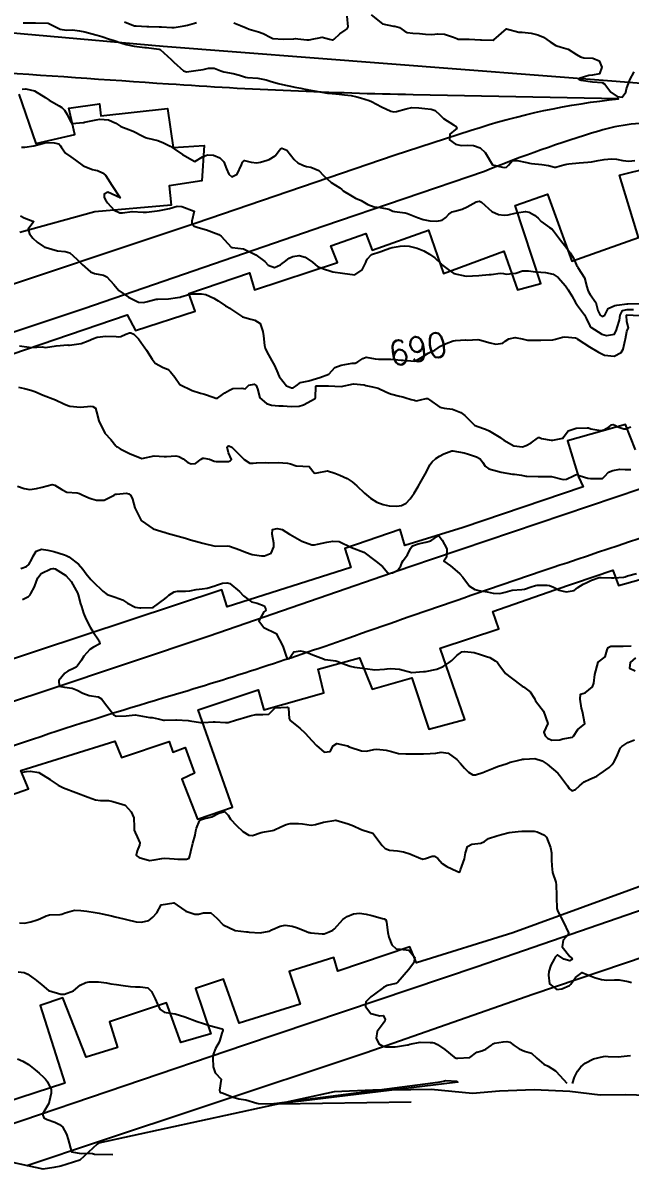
# Model space of a CAD drawing. Header units: metres. Extents: x 292545 to 299085, y 7450245 to 7463078.
# Drawn here: x 294491.5 to 294589.5, y 7462516.9 to 7462701.8 of the extents above; entities that cross this region are included whole.
import ezdxf
from ezdxf.enums import TextEntityAlignment as Align

# ---------------------------------------------------------------- set-up
doc = ezdxf.new("R2010")
doc.units = ezdxf.units.M
for name, color, linetype in [('Area', 45, 'Continuous'), ('Cotas', 45, 'Continuous'), ('Curvas de Nivel 1m', 11, 'Continuous'), ('Curvas de Nivel 5m', 15, 'Continuous'), ('Edificações', 30, 'Continuous'), ('Vias Primárias', 230, 'Continuous')]:
    doc.layers.add(name, color=color, linetype=linetype)
doc.styles.add('Style-STANDARD', font='STANDARD.shx')

msp = doc.modelspace()

# ---------------------------------------------------------------- linework, layer by layer
at = {"layer": 'Area'}
msp.add_polyline3d([(294601.19, 7462528.5, 697.06), (294588.72, 7462528.87, 697.12), (294584.64, 7462528.82, 697.18), (294579.75, 7462529.38, 696.93), (294574.01, 7462529.68, 697.34), (294568.43, 7462529.45, 707.26), (294564.03, 7462529.06, 708.06), (294557.41, 7462529.69, 707.11), (294554.11, 7462529.65, 709.33), (294547.98, 7462529.59, 697.56), (294541.73, 7462529.35, 697.53), (294503.71, 7462521.08, 698.91), (294503.53, 7462520.89, 698.89), (294500.7, 7462518.29, 699.06), (294497.65, 7462517.37, 699.15), (294496.49, 7462517.12, 699.21), (294494.81, 7462516.88, 699.3), (294486.83, 7462518.6, 700.47)], dxfattribs=at)
at = {"layer": 'Curvas de Nivel 1m', "flags": 128}
for points, elevation in [([(294491.58, 7462701.81), (294493.53, 7462701.77), (294493.58, 7462701.78), (294495.53, 7462701.73), (294495.55, 7462701.73), (294495.59, 7462701.71), (294497.52, 7462700.77), (294498.57, 7462700.61), (294499.52, 7462700.64), (294500.64, 7462700.52), (294501.51, 7462700.32), (294503.28, 7462699.84), (294503.51, 7462699.79), (294504.27, 7462699.6), (294505.5, 7462699.16), (294506.11, 7462698.97), (294507.49, 7462698.5), (294508.2, 7462698.27), (294509.49, 7462698), (294511.19, 7462697.82), (294511.49, 7462697.79), (294513.43, 7462697.55), (294513.48, 7462697.55), (294513.53, 7462697.55), (294513.69, 7462697.5), (294515.46, 7462695.9), (294515.87, 7462695.47), (294517.44, 7462694.06), (294517.9, 7462693.91), (294519.44, 7462694.09), (294520.58, 7462694.27), (294521.44, 7462694.49), (294522.38, 7462694.45), (294523.44, 7462694.04), (294523.94, 7462693.87), (294525.44, 7462693.59), (294526.45, 7462693.34), (294527.43, 7462693.03), (294527.78, 7462692.98), (294529.43, 7462692.84), (294530.75, 7462692.61), (294531.42, 7462692.38), (294532.69, 7462692), (294533.42, 7462691.83), (294535.18, 7462691.47), (294535.41, 7462691.43), (294536.34, 7462691.23), (294537.25, 7462691.06), (294537.4, 7462691.04), (294537.61, 7462691), (294539.4, 7462690.65), (294540.68, 7462690.46), (294541.4, 7462690.38), (294542.52, 7462690.28), (294543.39, 7462690.18), (294544.46, 7462690.06), (294545.39, 7462689.87), (294545.98, 7462689.7), (294547.38, 7462689.27), (294547.78, 7462689.09), (294549.37, 7462688.22), (294550.89, 7462687.53), (294551.37, 7462687.44), (294551.81, 7462687.48), (294553.37, 7462687.93), (294554.25, 7462688.13), (294555.37, 7462688.1), (294556.37, 7462687.99), (294557.37, 7462687.88), (294558.03, 7462687.63), (294558.77, 7462686.96), (294559.35, 7462686.37), (294560.96, 7462685.31), (294561.34, 7462685.1), (294561.47, 7462684.93), (294561.53, 7462684.73), (294561.33, 7462684.6), (294560.41, 7462683.85), (294560.34, 7462682.94), (294561.3, 7462682.2), (294562.23, 7462681.99), (294563.3, 7462682.05), (294564.2, 7462682), (294565.29, 7462681.62), (294566.07, 7462680.87), (294567.26, 7462678.86), (294568.9, 7462678.48), (294569.26, 7462678.45), (294569.56, 7462678.53), (294569.85, 7462678.82), (294570.53, 7462679.56), (294571.27, 7462679.59), (294572.8, 7462679.26), (294573.27, 7462679.15), (294573.58, 7462679.1), (294575.26, 7462678.95), (294576.29, 7462678.75), (294577.26, 7462678.48), (294577.51, 7462678.49), (294578.19, 7462678.73), (294579.02, 7462678.96), (294579.27, 7462678.99), (294579.57, 7462679.02), (294581.27, 7462679.2), (294582.64, 7462679.3), (294583.27, 7462679.38), (294584.33, 7462679.6), (294585.27, 7462679.75), (294586.49, 7462679.84), (294587.27, 7462679.8), (294588.29, 7462679.59), (294589.27, 7462679.47), (294590.25, 7462679.56)], 687), ([(294507.92, 7462701.95), (294508.84, 7462701.55), (294509.53, 7462701.32), (294509.78, 7462701.29), (294511.53, 7462701.22), (294511.84, 7462701.21), (294513.53, 7462701.13), (294513.9, 7462701.12), (294515.53, 7462701.05), (294515.94, 7462701.06), (294517.52, 7462701.31), (294518.08, 7462701.44), (294519.19, 7462701.76), (294519.53, 7462701.85)], 686), ([(294525.53, 7462701.78), (294526.61, 7462701.34), (294527.52, 7462700.97), (294528.05, 7462700.79), (294529.51, 7462700.32), (294530.27, 7462700.05), (294531.5, 7462699.4), (294531.82, 7462699.28), (294533.5, 7462699.14), (294535.21, 7462699.23), (294535.5, 7462699.25), (294535.89, 7462699.23), (294537.33, 7462699.04), (294537.5, 7462699.03), (294537.68, 7462699.03), (294538.48, 7462699.2), (294539.31, 7462699.39), (294539.51, 7462699.44), (294539.8, 7462699.48), (294540.98, 7462699.17), (294541.41, 7462699.07), (294541.5, 7462699.06), (294541.59, 7462699.07), (294541.73, 7462699.16), (294542.65, 7462700.01), (294543.52, 7462700.6), (294543.86, 7462700.8), (294544, 7462701.14), (294543.83, 7462702.86)], 686), ([(294547.69, 7462703.09), (294549.53, 7462701.64), (294551.33, 7462701.25), (294551.53, 7462701.24), (294552.28, 7462701.04), (294553.01, 7462700.52), (294553.52, 7462700.23), (294554.4, 7462700.12), (294555.51, 7462700.08), (294556.48, 7462699.96), (294557.51, 7462699.91), (294558.44, 7462700.04), (294559.51, 7462699.95), (294560.97, 7462699.47), (294561.51, 7462699.24), (294561.76, 7462699.18), (294563.51, 7462699.14), (294565.35, 7462699.03), (294565.5, 7462699.03), (294567.38, 7462698.98), (294567.5, 7462699.04), (294569.52, 7462700.83), (294571.52, 7462700.29), (294572.06, 7462700.26), (294573.52, 7462700.1), (294574.58, 7462699.84), (294575.51, 7462699.49), (294576.59, 7462698.75), (294577.49, 7462698.14), (294578.34, 7462697.88), (294579.48, 7462697.52), (294580.81, 7462696.7), (294581.47, 7462696.3), (294582, 7462696.15), (294583.47, 7462696.09), (294584.48, 7462695.67), (294584.89, 7462694.65), (294584.52, 7462693.57), (294583.43, 7462693.36), (294582.83, 7462693.28), (294581.43, 7462692.85), (294581.31, 7462692.81), (294581.2, 7462692.69), (294581.43, 7462692.59), (294581.56, 7462692.55), (294583.42, 7462692.26), (294584.96, 7462692.18), (294585.42, 7462691.89), (294586.35, 7462690.63), (294587.4, 7462689.91), (294588.18, 7462689.82), (294588.78, 7462690.61), (294588.87, 7462691.14), (294589.42, 7462692.6), (294590.14, 7462693.89)], 686), ([(294491.4, 7462691.07), (294492, 7462691.15), (294493.4, 7462690.83), (294495.23, 7462689.71), (294495.38, 7462689.6), (294495.75, 7462689.34), (294497.37, 7462688.38), (294497.79, 7462688.11), (294498.22, 7462687.68), (294498.69, 7462687), (294499.3, 7462685.66), (294499.34, 7462685.59), (294499.45, 7462685.55), (294500.66, 7462685.65), (294501.27, 7462685.71), (294501.34, 7462685.72), (294501.46, 7462685.75), (294503.35, 7462686.16), (294503.96, 7462686.23), (294505.35, 7462686.12), (294506.54, 7462685.58), (294507.34, 7462685.07), (294508.17, 7462684.72), (294509.32, 7462684.32), (294510.87, 7462683.52), (294511.31, 7462683.28), (294511.66, 7462683.16), (294513.31, 7462682.82), (294514.23, 7462682.41), (294515.3, 7462681.87), (294515.94, 7462681.46), (294517.28, 7462680.55), (294519.26, 7462679.43), (294520.51, 7462680.17), (294521.28, 7462680.47), (294522.25, 7462680.42), (294523.27, 7462680.01), (294523.92, 7462679.37), (294524.37, 7462678.25), (294524.75, 7462677.36), (294525.24, 7462676.93), (294526.11, 7462677.35), (294526.79, 7462678.87), (294526.95, 7462679.33), (294527.09, 7462679.5), (294527.27, 7462679.57), (294528.35, 7462679.32), (294529.26, 7462679.19), (294529.85, 7462679.3), (294530.94, 7462679.62), (294531.27, 7462679.72), (294532.21, 7462680.34), (294532.94, 7462681.26), (294533.08, 7462681.47), (294533.3, 7462681.58), (294534.12, 7462681.25), (294535.27, 7462679.75), (294535.85, 7462679.23), (294536.81, 7462678.77), (294537.26, 7462678.59), (294537.96, 7462678.5), (294539.25, 7462677.97), (294540.02, 7462677.18), (294541.23, 7462676.05), (294542.65, 7462675.15), (294542.98, 7462674.91), (294543.21, 7462674.7), (294544.36, 7462673.97), (294545.2, 7462673.52), (294546.07, 7462673.11), (294547.19, 7462672.5), (294548.2, 7462672.1), (294549.18, 7462671.99), (294550.53, 7462671.71), (294551.18, 7462671.41), (294551.46, 7462671.33), (294553.17, 7462671.12), (294553.54, 7462671.02), (294555.16, 7462670.39), (294556.07, 7462670.08), (294557.16, 7462669.87), (294558.31, 7462669.81), (294559.16, 7462669.96), (294559.74, 7462670.37), (294560.24, 7462670.94), (294560.79, 7462671.32), (294561.18, 7462671.42), (294562.36, 7462671.74), (294563.18, 7462672.11), (294564.64, 7462672.89), (294565.19, 7462673.01), (294565.5, 7462672.88), (294567.18, 7462671.36), (294568.26, 7462670.85), (294569.17, 7462670.77), (294569.8, 7462670.83), (294571.17, 7462671.14), (294572.6, 7462671.37), (294573.17, 7462671.27), (294574.06, 7462670.78), (294574.65, 7462670.26), (294575.15, 7462669.75), (294576.48, 7462668.75), (294576.89, 7462668.5), (294577.14, 7462668.26), (294578.27, 7462666.73), (294579.11, 7462665.65), (294579.82, 7462664.71), (294580.3, 7462663.92), (294580.85, 7462662.69), (294580.93, 7462662.55), (294581.07, 7462662.32), (294582.1, 7462660.68), (294582.49, 7462659.22), (294582.67, 7462658.67), (294582.77, 7462658.42), (294583.02, 7462657.98), (294583.93, 7462656.66), (294584.28, 7462655.36), (294584.65, 7462654.65), (294584.97, 7462654.43), (294585.41, 7462654.64), (294585.91, 7462655.71), (294587, 7462656.17), (294587.35, 7462656.26), (294589, 7462656.47), (294589.13, 7462656.47), (294591, 7462656.52)], 688), ([(294491.29, 7462681.73), (294491.84, 7462681.75), (294493.3, 7462681.95), (294494.68, 7462682.33), (294495.3, 7462682.46), (294496.58, 7462682.42), (294497.3, 7462682.26), (294497.57, 7462681.96), (294497.73, 7462681.68), (294498.39, 7462680.78), (294499.28, 7462680.15), (294500, 7462679.65), (294501.26, 7462678.7), (294502.75, 7462678.12), (294503.25, 7462678.03), (294503.58, 7462677.95), (294504.37, 7462677.6), (294504.84, 7462677.2), (294505.23, 7462676.63), (294505.87, 7462675.58), (294507.19, 7462673.57), (294505.21, 7462674.46), (294504.65, 7462674.15), (294504.64, 7462673.6), (294504.83, 7462673.24), (294505.18, 7462672.73), (294506.24, 7462671.58), (294507.17, 7462671.14), (294507.59, 7462671.14), (294509.17, 7462671.35), (294510.92, 7462671.27), (294511.17, 7462671.24), (294511.45, 7462671.24), (294513.17, 7462671.44), (294513.58, 7462671.49), (294515.18, 7462671.86), (294516.42, 7462672.22), (294517.18, 7462672.16), (294519.17, 7462671.43), (294518.77, 7462669.82), (294518.79, 7462669.43), (294519.15, 7462669), (294519.78, 7462668.78), (294521.14, 7462668.4), (294522.71, 7462667.81), (294523.13, 7462667.64), (294523.5, 7462667.38), (294525.11, 7462665.61), (294525.27, 7462665.53), (294527.1, 7462665.33), (294529.09, 7462664.34), (294530.53, 7462663.3), (294531.07, 7462662.72), (294532.11, 7462662.32), (294533.07, 7462662.73), (294533.37, 7462662.95), (294533.71, 7462663.25), (294534.5, 7462663.83), (294535.09, 7462664.08), (294536.08, 7462664.24), (294537.08, 7462663.98), (294538.23, 7462663.2), (294538.65, 7462662.78), (294539.07, 7462662.49), (294540.18, 7462662.06), (294541.06, 7462661.76), (294541.53, 7462661.64), (294543.06, 7462661.41), (294545.05, 7462661.12), (294546.23, 7462661.94), (294546.82, 7462663.1), (294546.89, 7462663.29), (294547.08, 7462663.68), (294547.78, 7462664.41), (294549.1, 7462664.83), (294549.28, 7462664.89), (294549.67, 7462665.06), (294550.73, 7462665.43), (294551.11, 7462665.53), (294552.37, 7462665.77), (294553.11, 7462665.82), (294553.84, 7462665.74), (294555.1, 7462665.46), (294556.18, 7462664.99), (294557.09, 7462664.47), (294557.97, 7462663.86), (294558.92, 7462662.95), (294558.99, 7462662.87), (294559.07, 7462662.8), (294560.11, 7462661.99), (294561.06, 7462661.33), (294563.05, 7462660.91), (294565.05, 7462661.04), (294566.75, 7462661.17), (294567.06, 7462661.21), (294568.52, 7462661.39), (294569.06, 7462661.33), (294569.5, 7462661.27), (294571.06, 7462661.42), (294572.11, 7462661.76), (294573.06, 7462661.79), (294574.23, 7462661.61), (294575.06, 7462661.57), (294575.83, 7462661.53), (294577.06, 7462661.27), (294577.86, 7462660.73), (294579.03, 7462659.35), (294579.47, 7462658.71), (294580.07, 7462657.76), (294580.65, 7462656.7), (294581, 7462656.18), (294582.1, 7462654.68), (294582.41, 7462654.12), (294582.96, 7462652.93), (294583.16, 7462652.67), (294584.94, 7462651.58), (294585.67, 7462651.37), (294586.94, 7462651.59), (294587.29, 7462652.28), (294587.4, 7462652.62), (294587.75, 7462653.83), (294587.87, 7462654.61), (294588.24, 7462655.36), (294588.99, 7462655.56), (294590.03, 7462655.54)], 689), ([(294491, 7462649.67), (294492.91, 7462649.44), (294494.7, 7462649.51), (294494.91, 7462649.49), (294495.19, 7462649.43), (294496.91, 7462649.69), (294498.76, 7462649.82), (294498.91, 7462649.8), (294499.03, 7462649.79), (294500.92, 7462650.04), (294502.07, 7462650.48), (294502.93, 7462650.89), (294503.48, 7462651.06), (294504.93, 7462651.23), (294506.55, 7462651.2), (294506.93, 7462651.15), (294507.33, 7462651.17), (294508.15, 7462651.56), (294508.73, 7462651.76), (294508.94, 7462651.76), (294509.43, 7462651.54), (294510.18, 7462650.79), (294510.92, 7462649.76), (294511.08, 7462649.52), (294511.45, 7462648.97), (294512.38, 7462647.51), (294512.88, 7462646.9), (294514.15, 7462646.21), (294514.87, 7462645.93), (294515.12, 7462645.73), (294515.33, 7462645.47), (294516.02, 7462644.63), (294516.84, 7462643.45), (294518.83, 7462642.5), (294520.19, 7462642.05), (294520.82, 7462641.87), (294522.21, 7462641.39), (294522.66, 7462641.23), (294522.81, 7462641.22), (294522.93, 7462641.26), (294523.11, 7462641.38), (294524.11, 7462642.08), (294524.83, 7462642.54), (294525.41, 7462642.78), (294526.84, 7462642.84), (294527.4, 7462642.77), (294527.99, 7462643.32), (294528.84, 7462643.5), (294529.14, 7462643.31), (294529.39, 7462642.74), (294529.76, 7462641.3), (294530.8, 7462640.4), (294531.64, 7462640.12), (294532.8, 7462640.03), (294533.53, 7462639.99), (294534.8, 7462639.88), (294536.08, 7462639.94), (294536.8, 7462640.19), (294538.67, 7462641.19), (294538.71, 7462641.3), (294538.79, 7462643.19), (294538.84, 7462643.22), (294540.77, 7462643.25), (294540.84, 7462643.25), (294542.84, 7462643.15), (294544.84, 7462643.53), (294546.57, 7462643.37), (294546.84, 7462643.31), (294547.93, 7462643.09), (294548.83, 7462642.86), (294550.05, 7462642.28), (294550.82, 7462641.95), (294552.3, 7462641.56), (294552.82, 7462641.44), (294553.12, 7462641.33), (294554.17, 7462641.01), (294554.71, 7462640.9), (294554.81, 7462640.86), (294555.01, 7462640.8), (294555.68, 7462640.99), (294556.59, 7462641.21), (294556.81, 7462641.17), (294557.09, 7462640.98), (294558.8, 7462639.81), (294559.48, 7462639.63), (294560.8, 7462639.47), (294562.18, 7462638.92), (294562.79, 7462638.45), (294564.36, 7462636.89), (294564.76, 7462636.71), (294566.13, 7462636.25), (294566.75, 7462635.95), (294568.6, 7462634.84), (294568.74, 7462634.75), (294569.09, 7462634.49), (294570.72, 7462633.55), (294572.11, 7462633.41), (294572.72, 7462633.59), (294573.51, 7462634.01), (294574.55, 7462634.77), (294574.65, 7462634.87), (294574.74, 7462634.91), (294574.84, 7462634.87), (294575.16, 7462634.76), (294576.74, 7462634.47), (294577.01, 7462634.47), (294578.36, 7462634.72), (294578.66, 7462634.8), (294578.74, 7462634.93), (294579.5, 7462635.96), (294580.76, 7462636.4), (294582.55, 7462636.47), (294582.76, 7462636.43), (294583.16, 7462636.27), (294584.76, 7462636.03), (294585.26, 7462636.14), (294586.12, 7462636.64), (294586.47, 7462636.92), (294586.77, 7462637.01), (294587.03, 7462636.89), (294587.52, 7462636.62), (294588.47, 7462636.31), (294588.76, 7462636.32), (294588.98, 7462636.38), (294589.58, 7462636.59)], 691), ([(294490.84, 7462643.01), (294491.8, 7462642.78), (294492.83, 7462642.53), (294493.43, 7462642.33), (294494.81, 7462641.71), (294496.81, 7462640.95), (294498.13, 7462640.35), (294498.8, 7462640.04), (294499.08, 7462639.95), (294500.79, 7462639.79), (294502.48, 7462639.94), (294502.8, 7462639.92), (294503.21, 7462639.62), (294503.39, 7462639.02), (294503.78, 7462637.61), (294504.74, 7462635.6), (294505.71, 7462634.56), (294506.54, 7462633.57), (294506.62, 7462633.47), (294506.72, 7462633.38), (294507.19, 7462633.09), (294508.71, 7462632.34), (294510.7, 7462631.53), (294512.7, 7462631.96), (294514.33, 7462631.85), (294514.7, 7462631.83), (294516.22, 7462631.95), (294516.7, 7462631.85), (294517.4, 7462631.45), (294518.12, 7462630.88), (294518.69, 7462630.66), (294519.39, 7462630.72), (294520.28, 7462631.41), (294520.55, 7462631.56), (294520.7, 7462631.57), (294521.6, 7462631.4), (294522.4, 7462631.1), (294522.69, 7462631.01), (294523.07, 7462631), (294524.69, 7462631.05), (294524.94, 7462631.11), (294525.19, 7462631.36), (294524.71, 7462632.4), (294524.49, 7462633.36), (294524.57, 7462633.51), (294524.73, 7462633.57), (294525.23, 7462633.35), (294526.7, 7462631.9), (294527.24, 7462631.33), (294528.11, 7462630.74), (294528.69, 7462630.73), (294529.19, 7462630.8), (294530.69, 7462630.84), (294531.14, 7462630.83), (294532.69, 7462630.84), (294534.21, 7462630.77), (294534.69, 7462630.66), (294535.59, 7462630.33), (294536.68, 7462630.28), (294537.7, 7462630.22), (294538.52, 7462629.2), (294538.67, 7462629.12), (294539, 7462629.2), (294540.68, 7462629.51), (294541.87, 7462629.16), (294542.67, 7462628.8), (294543.83, 7462628.3), (294544.66, 7462627.74), (294545.37, 7462627.11), (294546.63, 7462625.93), (294547.6, 7462625.09), (294548.62, 7462624.48), (294549.62, 7462624.07), (294550.61, 7462623.85), (294551.82, 7462623.83), (294552.61, 7462623.94), (294553.35, 7462624.29), (294554, 7462625.02), (294554.25, 7462625.39), (294554.63, 7462625.94), (294555.31, 7462627), (294555.79, 7462627.86), (294556.42, 7462628.98), (294556.68, 7462629.48), (294557.18, 7462630.48), (294557.54, 7462630.97), (294558.14, 7462631.52), (294558.71, 7462631.89), (294559.41, 7462632.26), (294560.72, 7462632.74), (294560.89, 7462632.75), (294562.71, 7462632.4), (294563.39, 7462632.21), (294564.7, 7462631.8), (294565.28, 7462631.47), (294565.72, 7462630.87), (294566.1, 7462630.28), (294566.68, 7462629.85), (294568.09, 7462629.44), (294568.68, 7462629.31), (294570.49, 7462629), (294570.67, 7462628.98), (294570.82, 7462628.96), (294571.95, 7462628.8), (294572.67, 7462628.68), (294572.79, 7462628.67), (294574.67, 7462628.59), (294574.86, 7462628.58), (294576.67, 7462628.63), (294576.81, 7462628.61), (294578.66, 7462628.13), (294579.2, 7462628.17), (294580.36, 7462628.7), (294580.57, 7462628.81), (294580.67, 7462628.86), (294580.9, 7462628.92), (294581.43, 7462628.69), (294582.67, 7462628.31), (294583.06, 7462628.27), (294584.67, 7462628.26), (294585.01, 7462628.3), (294585.38, 7462628.64), (294586, 7462629.32), (294586.68, 7462629.58), (294587.84, 7462629.77), (294588.68, 7462629.74), (294589.57, 7462629.71)], 692), ([(294490.65, 7462627.02), (294491.71, 7462626.68), (294492.64, 7462626.52), (294493.71, 7462626.66), (294494.64, 7462626.91), (294496.25, 7462627.3), (294496.65, 7462627.22), (294497.82, 7462626.49), (294498.63, 7462626.09), (294500.3, 7462625.98), (294500.63, 7462625.87), (294501.11, 7462625.64), (294502.14, 7462625.15), (294502.62, 7462625.01), (294503.42, 7462624.81), (294504.61, 7462624.78), (294506.24, 7462625.58), (294506.46, 7462625.73), (294506.63, 7462625.78), (294508.25, 7462625.93), (294508.63, 7462625.82), (294508.94, 7462625.55), (294509.21, 7462624.96), (294509.59, 7462623.54), (294510.58, 7462621.53), (294512.56, 7462620.16), (294514.47, 7462619.56), (294514.55, 7462619.55), (294514.81, 7462619.48), (294516.55, 7462618.98), (294517.74, 7462618.63), (294518.54, 7462618.4), (294519.95, 7462618), (294520.54, 7462617.86), (294522.53, 7462617.39), (294524.53, 7462617.43), (294524.85, 7462617.36), (294526.52, 7462616.79), (294527.46, 7462616.39), (294528.51, 7462616.02), (294530.01, 7462615.8), (294530.51, 7462615.8), (294531.56, 7462616.24), (294531.99, 7462617.28), (294531.98, 7462617.83), (294531.75, 7462619.28), (294531.78, 7462620.07), (294532.56, 7462620.24), (294533.34, 7462620.04), (294534.55, 7462619.3), (294534.64, 7462619.24), (294536.54, 7462618.15), (294538.15, 7462617.59), (294538.54, 7462617.58), (294539.04, 7462617.69), (294540.54, 7462617.99), (294541.54, 7462618.16), (294542.54, 7462618.13), (294544.53, 7462617.13), (294546.52, 7462616.38), (294548.27, 7462615.08), (294548.5, 7462614.89), (294549.54, 7462614.11), (294550.41, 7462613.05), (294550.48, 7462612.99), (294550.58, 7462612.95), (294551.16, 7462613.04), (294552.03, 7462613.49), (294552.49, 7462614.17), (294552.71, 7462614.81), (294552.86, 7462615.03), (294553.59, 7462615.95), (294554.07, 7462617.01), (294554.24, 7462617.3), (294554.54, 7462617.48), (294555.27, 7462617.73), (294556.54, 7462618), (294557.32, 7462618.2), (294558.38, 7462618.96), (294558.5, 7462619.02), (294558.55, 7462619.02), (294558.67, 7462618.96), (294559.18, 7462618.32), (294559.9, 7462616.95), (294559.85, 7462615.61), (294559.43, 7462614.95), (294560.5, 7462614.18), (294561.18, 7462613.62), (294561.99, 7462612.92), (294562.47, 7462612.38), (294563.55, 7462610.9), (294564.45, 7462610.36), (294565.1, 7462610.23), (294566.44, 7462609.99), (294567.4, 7462609.81), (294568.44, 7462609.75), (294569.33, 7462609.94), (294570.45, 7462610.28), (294572.01, 7462610.35), (294572.45, 7462610.42), (294573.49, 7462610.78), (294574.19, 7462611.04), (294574.46, 7462611.07), (294576.12, 7462611.1), (294576.46, 7462611.04), (294577.13, 7462610.74), (294578.01, 7462610.29), (294578.45, 7462610.14), (294579.14, 7462610.02), (294580.45, 7462610.24), (294580.72, 7462610.42), (294581.03, 7462610.69), (294581.91, 7462611.24), (294582.47, 7462611.49), (294583.27, 7462611.87), (294584.48, 7462612.29), (294584.79, 7462612.33), (294586.48, 7462612.25), (294586.87, 7462612.24), (294588.48, 7462612.36), (294588.66, 7462612.42), (294589.04, 7462612.6), (294590.49, 7462612.98)], 693), ([(294491.17, 7462613.75), (294492.13, 7462614.11), (294492.49, 7462614.43), (294492.98, 7462615.26), (294493.18, 7462615.73), (294493.68, 7462616.57), (294494.52, 7462616.88), (294495.56, 7462616.74), (294496.52, 7462616.49), (294498.21, 7462615.97), (294498.51, 7462615.87), (294498.93, 7462615.67), (294500.5, 7462614.47), (294501.2, 7462613.64), (294501.73, 7462612.89), (294502.47, 7462611.99), (294502.84, 7462611.62), (294504.44, 7462610.08), (294505.14, 7462609.59), (294506.43, 7462609.15), (294507.57, 7462608.7), (294508.42, 7462608.15), (294509.64, 7462607.54), (294510.41, 7462607.41), (294510.53, 7462607.41), (294512.41, 7462607.46), (294512.59, 7462607.51), (294514.43, 7462608.88), (294514.74, 7462609.16), (294515.09, 7462609.47), (294515.9, 7462610.01), (294516.44, 7462610.12), (294517.78, 7462610.1), (294518.44, 7462610.17), (294519.5, 7462610.37), (294520.45, 7462610.46), (294521.26, 7462610.6), (294522.46, 7462610.96), (294522.78, 7462611.06), (294523.71, 7462611.37), (294524.46, 7462611.47), (294524.92, 7462611.36), (294526.44, 7462610.05), (294527.11, 7462609.33), (294528.42, 7462608.39), (294529.29, 7462608.18), (294530.42, 7462607.72), (294530.67, 7462607.29), (294530.69, 7462607.01), (294530.41, 7462606.75), (294529.57, 7462605.3), (294530.38, 7462604.24), (294532.36, 7462603.27), (294533.45, 7462601.26), (294533.98, 7462599.6), (294534.16, 7462599.25), (294534.31, 7462599.2), (294534.47, 7462599.25), (294535.23, 7462600.34), (294536.33, 7462600.47), (294537.3, 7462600.24), (294538.32, 7462599.85), (294540.02, 7462599.17), (294540.24, 7462599.1), (294540.31, 7462599.08), (294542.01, 7462598.86), (294542.31, 7462598.77), (294542.96, 7462598.49), (294544.3, 7462598.02), (294545.03, 7462597.85), (294546.3, 7462597.67), (294547.93, 7462597.45), (294548.3, 7462597.42), (294549.84, 7462597.52), (294550.3, 7462597.58), (294550.89, 7462597.64), (294552.3, 7462597.53), (294554.29, 7462597.01), (294556.16, 7462597.12), (294556.29, 7462597.14), (294556.48, 7462597.17), (294558.3, 7462597.55), (294559.32, 7462597.94), (294560.31, 7462598.58), (294560.7, 7462598.93), (294561.5, 7462599.74), (294562.33, 7462600.31), (294562.84, 7462600.4), (294564.33, 7462600.19), (294565.33, 7462599.88), (294566.32, 7462599.56), (294566.85, 7462599.4), (294567.73, 7462598.85), (294568.06, 7462598.59), (294568.31, 7462598.28), (294569.37, 7462596.83), (294570.28, 7462596.1), (294572.07, 7462594.8), (294572.26, 7462594.66), (294573.33, 7462593.86), (294574.03, 7462592.77), (294574.09, 7462592.62), (294574.24, 7462592.42), (294575.51, 7462590.76), (294576.19, 7462588.75), (294575.56, 7462587.37), (294575.75, 7462586.75), (294576.17, 7462586.41), (294576.83, 7462586.08), (294578.16, 7462586.15), (294578.61, 7462586.28), (294580.17, 7462586.58), (294580.25, 7462586.62), (294580.33, 7462586.7), (294581.07, 7462587.8), (294582.19, 7462588.68), (294581.77, 7462590.68), (294581.66, 7462591.25), (294581.41, 7462592.69), (294581.46, 7462593.48), (294582.25, 7462593.71), (294583.43, 7462594.66), (294583.64, 7462595.29), (294583.8, 7462596.66), (294584.31, 7462598.65), (294585.44, 7462599.52), (294585.8, 7462600.64), (294585.93, 7462601.04), (294586.34, 7462601.21), (294587.74, 7462601.22), (294588.34, 7462601.23), (294589.64, 7462601.3)], 694), ([(294590.32, 7462599.33), (294589.46, 7462598.59), (294589.4, 7462597.69), (294590.3, 7462597.23)], 694), ([(294491.2, 7462580.86), (294492.1, 7462581), (294492.74, 7462581.09), (294494.09, 7462580.88), (294495.93, 7462579.7), (294496.08, 7462579.57), (294497.19, 7462578.8), (294498.07, 7462578.39), (294500.06, 7462577.65), (294502.05, 7462576.86), (294503.21, 7462576.45), (294504.04, 7462576.32), (294505.33, 7462576.31), (294506.04, 7462576.17), (294508.03, 7462575.56), (294508.98, 7462574.5), (294509.43, 7462573.54), (294509.47, 7462572.05), (294509.5, 7462571.54), (294509.61, 7462571.17), (294509.97, 7462570.5), (294510.39, 7462569.53), (294510.36, 7462569.13), (294509.95, 7462568.23), (294509.78, 7462567.53), (294509.94, 7462567.33), (294510.3, 7462567.16), (294511.93, 7462566.67), (294512.7, 7462566.74), (294513.94, 7462566.97), (294514.41, 7462567.01), (294515.94, 7462566.95), (294516.5, 7462566.89), (294517.93, 7462566.86), (294518.32, 7462567.06), (294518.48, 7462567.43), (294518.64, 7462568.12), (294518.95, 7462569.43), (294519.29, 7462570.74), (294519.42, 7462571.42), (294519.52, 7462571.88), (294520.01, 7462573.07), (294520.17, 7462573.24), (294520.65, 7462573.4), (294521.78, 7462573.63), (294522.02, 7462573.7), (294523.13, 7462574.27), (294524.02, 7462574.55), (294524.63, 7462573.97), (294525.04, 7462573.35), (294526, 7462572.29), (294527.03, 7462571.33), (294527.98, 7462570.74), (294528.58, 7462570.71), (294529.98, 7462571.17), (294530.52, 7462571.29), (294531.77, 7462571.48), (294531.99, 7462571.55), (294533.16, 7462572.09), (294534, 7462572.46), (294534.65, 7462572.6), (294536, 7462572.65), (294536.62, 7462572.59), (294538, 7462572.37), (294538.75, 7462572.44), (294540, 7462572.83), (294542, 7462573.15), (294544, 7462572.58), (294544.86, 7462572.26), (294545.99, 7462571.72), (294546.43, 7462571.55), (294547.98, 7462571.08), (294549.49, 7462569.06), (294549.96, 7462568.61), (294550.67, 7462568.33), (294551.95, 7462568.22), (294552.91, 7462568.07), (294553.94, 7462567.74), (294555.73, 7462566.99), (294555.93, 7462566.9), (294556.05, 7462566.87), (294556.48, 7462566.98), (294557.56, 7462567.35), (294557.94, 7462567.33), (294558.44, 7462566.96), (294559.18, 7462566.2), (294559.92, 7462565.67), (294561.51, 7462564.92), (294561.91, 7462564.8), (294562, 7462564.83), (294562.05, 7462564.92), (294562.14, 7462565.14), (294562.78, 7462566.91), (294562.93, 7462567.92), (294563.23, 7462568.9), (294563.97, 7462569.31), (294565.38, 7462569.47), (294565.97, 7462569.74), (294566.63, 7462570.21), (294567.98, 7462570.62), (294568.74, 7462570.84), (294569.99, 7462571.2), (294571.44, 7462571.36), (294571.99, 7462571.37), (294573.39, 7462571.38), (294573.99, 7462571.38), (294574.51, 7462571.29), (294575.67, 7462570.75), (294575.98, 7462570.42), (294576.63, 7462568.74), (294576.77, 7462567.92), (294576.82, 7462566.74), (294576.85, 7462565.81), (294576.98, 7462564.74), (294577.48, 7462563.14), (294577.57, 7462562.73), (294577.59, 7462561.01), (294577.59, 7462560.73), (294577.65, 7462558.93), (294577.69, 7462558.73), (294577.84, 7462558.43), (294578.73, 7462556.72), (294579.52, 7462554.99), (294579.48, 7462554.71), (294578.67, 7462553.83), (294578.53, 7462552.72), (294579.75, 7462551.18), (294580.01, 7462550.97), (294580.12, 7462550.7), (294579.74, 7462550.45), (294578.81, 7462550.72), (294577.75, 7462551.46), (294577.4, 7462551.08), (294577.22, 7462550.74), (294576.7, 7462549.78), (294576.39, 7462548.74), (294576.29, 7462548.17), (294576.49, 7462546.74), (294577.68, 7462545.85), (294578.46, 7462545.95), (294579.69, 7462546.51), (294579.92, 7462546.71), (294580.65, 7462547.76), (294581.72, 7462548.57), (294581.85, 7462548.55), (294583.71, 7462547.78), (294584.88, 7462547.47), (294585.7, 7462547.36), (294586.94, 7462547.39), (294587.71, 7462547.42), (294589.15, 7462547.15), (294589.7, 7462546.95)], 696), ([(294490.96, 7462556.61), (294491.81, 7462556.55), (294492.83, 7462556.76), (294493.82, 7462557.11), (294494.26, 7462557.27), (294495.3, 7462557.71), (294495.68, 7462557.85), (294495.82, 7462557.87), (294497.55, 7462557.95), (294497.83, 7462558), (294498.35, 7462558.2), (294499.83, 7462558.62), (294500.86, 7462558.61), (294501.83, 7462558.46), (294503.18, 7462558.27), (294503.83, 7462558.17), (294504.31, 7462558.08), (294505.82, 7462557.73), (294506.41, 7462557.57), (294507.82, 7462557.22), (294508.25, 7462557.12), (294509.81, 7462556.77), (294510.64, 7462556.69), (294511.82, 7462556.99), (294512.13, 7462557.2), (294512.48, 7462557.5), (294513.12, 7462558.21), (294513.84, 7462559.49), (294515.85, 7462559.84), (294516.4, 7462559.45), (294517.83, 7462558.46), (294519.27, 7462557.99), (294519.83, 7462558), (294520.64, 7462558.22), (294521.83, 7462558.22), (294522.8, 7462557.38), (294523.81, 7462556.29), (294525.79, 7462555.35), (294527.62, 7462555.15), (294527.79, 7462555.13), (294528.02, 7462555.09), (294529.79, 7462554.98), (294531.23, 7462555.28), (294531.62, 7462555.45), (294531.8, 7462555.53), (294533, 7462556.06), (294533.81, 7462556.23), (294534.97, 7462556.07), (294535.8, 7462555.8), (294537.28, 7462555.21), (294537.64, 7462555.05), (294537.79, 7462555.02), (294537.99, 7462555), (294539.79, 7462554.82), (294540.14, 7462554.83), (294540.92, 7462555.17), (294541.53, 7462555.43), (294541.8, 7462555.62), (294543.16, 7462557.14), (294543.52, 7462557.43), (294543.82, 7462557.61), (294544.86, 7462558.08), (294545.83, 7462558.18), (294546.91, 7462558.01), (294547.82, 7462557.81), (294549.56, 7462557.32), (294549.82, 7462557.23), (294550.05, 7462557.06), (294550.17, 7462556.69), (294550.39, 7462555.05), (294550.55, 7462554.29), (294551.02, 7462553.05), (294551.76, 7462552.41), (294552.42, 7462552.37), (294553.76, 7462552.18), (294554.73, 7462551), (294554.59, 7462550.14), (294553.72, 7462549.01), (294552, 7462547.04), (294551.84, 7462546.9), (294551.7, 7462546.84), (294550.28, 7462546.47), (294549.69, 7462546.16), (294548.26, 7462545.08), (294547.67, 7462544.66), (294546.87, 7462543.88), (294546.79, 7462543.1), (294547.64, 7462541.99), (294549.12, 7462541.58), (294549.63, 7462541.63), (294549.98, 7462541.06), (294549.93, 7462540.74), (294549.62, 7462540.37), (294548.65, 7462539.07), (294548.52, 7462538.01), (294548.92, 7462537.07), (294549.58, 7462536.68), (294550.01, 7462536.62), (294551.58, 7462536.6), (294551.98, 7462536.63), (294553.58, 7462536.91), (294553.67, 7462536.93), (294553.94, 7462537.01), (294555.59, 7462537.35), (294557.24, 7462537.32), (294557.59, 7462537.28), (294557.85, 7462537.23), (294558.43, 7462536.96), (294559.57, 7462536.17), (294561.11, 7462534.93), (294561.42, 7462534.79), (294561.55, 7462534.78), (294561.69, 7462534.78), (294563.55, 7462534.88), (294563.6, 7462534.9), (294564.73, 7462535.72), (294565.57, 7462535.97), (294566.22, 7462536.21), (294567.09, 7462536.85), (294567.35, 7462537.09), (294567.59, 7462537.19), (294569.01, 7462537.41), (294569.59, 7462537.45), (294570.1, 7462537.34), (294570.78, 7462536.81), (294571.57, 7462536.25), (294572.44, 7462535.92), (294573.56, 7462535.56), (294574.42, 7462534.77), (294575.54, 7462533.82), (294576.26, 7462533.47), (294577.42, 7462532.73), (294577.53, 7462532.62), (294579.28, 7462530.71)], 697), ([(294490.77, 7462548.7), (294491.71, 7462548.58), (294492.3, 7462548.33), (294493.15, 7462547.73), (294493.47, 7462547.49), (294493.7, 7462547.31), (294494.57, 7462546.59), (294495.68, 7462545.7), (294497.67, 7462545.07), (294498.23, 7462545.12), (294499.68, 7462545.65), (294500.78, 7462546.55), (294501.7, 7462546.99), (294502.23, 7462547.1), (294503.7, 7462547.11), (294505.01, 7462546.91), (294505.69, 7462546.78), (294506.63, 7462546.64), (294507.69, 7462546.48), (294508.89, 7462546.35), (294509.69, 7462546.27), (294510.43, 7462546.27), (294511.69, 7462546.09), (294512.27, 7462545.5), (294512.85, 7462544.32), (294513.22, 7462543.49), (294513.64, 7462542.68), (294514.33, 7462542.17), (294515.64, 7462541.99), (294516.08, 7462541.91), (294517.63, 7462541.44), (294519.62, 7462540.71), (294520.67, 7462540.35), (294521.61, 7462540.06), (294523.44, 7462539.54), (294523.6, 7462539.49), (294523.78, 7462539.37), (294523.76, 7462539.21), (294523.6, 7462538.82), (294523.27, 7462537.69), (294523.17, 7462537.37), (294522.62, 7462536.33), (294522.2, 7462535.38), (294522.15, 7462534.79), (294522.23, 7462533.38), (294522.53, 7462532.39), (294523.51, 7462531.37), (294523.25, 7462529.61), (294523.3, 7462529.37), (294523.36, 7462529.25), (294523.48, 7462529.21), (294523.69, 7462529.16), (294525.47, 7462528.47), (294526.37, 7462528.23), (294527.47, 7462528.03), (294529.24, 7462527.53), (294529.46, 7462527.48), (294531.35, 7462527.4), (294531.46, 7462527.39), (294531.56, 7462527.38), (294531.69, 7462527.39), (294532.07, 7462527.48), (294532.49, 7462527.52), (294557.64, 7462530.78), (294558.85, 7462530.96), (294559.39, 7462531.08), (294559.51, 7462531.13), (294559.73, 7462531.16), (294561.51, 7462531.04), (294561.68, 7462530.92), (294534.63, 7462527.64), (294533.42, 7462527.49), (294533.06, 7462527.44), (294532.67, 7462527.39), (294532.69, 7462527.39), (294554.16, 7462527.73)], 698), ([(294580.17, 7462530.7), (294580.5, 7462531.72), (294581.01, 7462532.69), (294581.54, 7462533.36), (294582.25, 7462533.97), (294583.55, 7462534.66), (294585.16, 7462535.04), (294585.56, 7462535.09), (294585.95, 7462535.02), (294587.56, 7462535.01), (294589.01, 7462535.15), (294589.56, 7462535.18)], 697), ([(294490.66, 7462534.65), (294491.54, 7462534.27), (294492.45, 7462533.74), (294493.52, 7462532.91), (294494.15, 7462532.35), (294494.85, 7462531.71), (294495.18, 7462531.38), (294495.51, 7462530.96), (294496.06, 7462529.69), (294496.07, 7462529.11), (294495.78, 7462527.7), (294495.72, 7462527.43), (294495.46, 7462527.05), (294494.71, 7462525.71), (294494.88, 7462525.15), (294495.43, 7462524.88), (294496.68, 7462524.43), (294497.43, 7462524.09), (294497.93, 7462523.67), (294498.54, 7462522.53), (294498.82, 7462521.67), (294499.37, 7462519.66), (294500.92, 7462519.41), (294502.31, 7462519.47), (294502.75, 7462519.41), (294503.05, 7462519.28), (294506.01, 7462519.21)], 699)]:
    msp.add_lwpolyline(points, dxfattribs=dict(at, elevation=elevation))
at = {"layer": 'Curvas de Nivel 5m', "flags": 128}
for points, elevation in [([(294491.16, 7462670.64), (294491.73, 7462670.32), (294493.15, 7462669.81), (294493.2, 7462669.78), (294493.22, 7462669.74), (294493.21, 7462669.68), (294493.15, 7462669.55), (294492.35, 7462668.53), (294492.58, 7462667.75), (294493.12, 7462667.06), (294493.81, 7462666.43), (294494.84, 7462665.71), (294495.01, 7462665.62), (294495.1, 7462665.59), (294495.28, 7462665.53), (294497.1, 7462665.01), (294498.35, 7462664.92), (294499.09, 7462664.71), (294500.25, 7462663.65), (294501.07, 7462662.79), (294502.42, 7462661.63), (294503.05, 7462661.34), (294504.51, 7462661.06), (294505.05, 7462660.8), (294506.17, 7462659.58), (294507.02, 7462658.61), (294508.55, 7462657.55), (294509, 7462657.31), (294510.18, 7462656.72), (294510.99, 7462656.68), (294511.65, 7462656.86), (294513, 7462657.2), (294513.28, 7462657.22), (294515, 7462657.24), (294516.47, 7462657.46), (294516.89, 7462657.56), (294517.01, 7462657.6), (294518.44, 7462658.01), (294519.01, 7462658.07), (294520.35, 7462658.07), (294521.01, 7462657.98), (294522.31, 7462657.39), (294522.74, 7462657.12), (294523, 7462656.94), (294524.23, 7462656.13), (294524.99, 7462655.69), (294525.2, 7462655.57), (294525.52, 7462655.35), (294526.97, 7462654.37), (294528.28, 7462654), (294528.96, 7462653.82), (294529.8, 7462653.3), (294530.24, 7462652), (294530.33, 7462651.3), (294530.48, 7462649.73), (294530.62, 7462649.29), (294530.9, 7462648.7), (294531.66, 7462647.28), (294532.09, 7462646.49), (294532.66, 7462645.26), (294532.71, 7462645.11), (294532.86, 7462644.75), (294534.05, 7462643.25), (294534.84, 7462642.91), (294535.14, 7462642.93), (294535.58, 7462643.23), (294536.28, 7462643.79), (294536.85, 7462643.89), (294537.67, 7462644.03), (294538.86, 7462644.4), (294539.45, 7462644.59), (294540.86, 7462645.12), (294540.89, 7462645.14), (294540.91, 7462645.17), (294541.84, 7462646.2), (294542.88, 7462646.54), (294544.63, 7462646.87), (294544.88, 7462646.9), (294545.1, 7462646.9), (294545.54, 7462647.11), (294546.34, 7462647.66), (294546.89, 7462647.84), (294548.36, 7462647.61), (294548.89, 7462647.53), (294550.4, 7462647.54), (294550.89, 7462647.52), (294552.54, 7462647.38), (294552.89, 7462647.35), (294554.68, 7462647.21), (294554.89, 7462647.25), (294556, 7462647.89), (294556.91, 7462648.52), (294557.21, 7462648.67), (294557.95, 7462648.97), (294558.5, 7462649.37), (294558.91, 7462649.65), (294559.8, 7462650.07), (294560.93, 7462650.47), (294561.3, 7462650.55), (294562.93, 7462650.64), (294563.21, 7462650.62), (294564.93, 7462650.68), (294565.16, 7462650.66), (294566.92, 7462650.16), (294567.81, 7462649.96), (294568.92, 7462650.13), (294569.32, 7462650.44), (294569.93, 7462650.82), (294570.93, 7462651.01), (294572.05, 7462650.8), (294572.93, 7462650.61), (294573.11, 7462650.61), (294574.93, 7462650.61), (294575.09, 7462650.6), (294576.93, 7462650.64), (294577.02, 7462650.65), (294577.43, 7462650.74), (294578.57, 7462651.09), (294578.94, 7462651.11), (294580.68, 7462650.96), (294580.93, 7462650.87), (294581.01, 7462650.77), (294581.08, 7462650.7), (294582.92, 7462649.51), (294584.38, 7462648.66), (294584.9, 7462648.38), (294585.34, 7462648.2), (294586.9, 7462648.04), (294588.05, 7462648.61), (294588.38, 7462649.14), (294588.69, 7462650.6), (294588.72, 7462650.82), (294588.95, 7462651.98), (294589.12, 7462652.43), (294589.19, 7462652.6), (294588.96, 7462653.63), (294588.91, 7462654.6), (294588.92, 7462654.65), (294588.97, 7462654.66), (294590.97, 7462654.58)], 690), ([(294491.44, 7462608.74), (294492.44, 7462609.24), (294492.69, 7462609.49), (294492.83, 7462609.74), (294493.37, 7462610.82), (294493.71, 7462611.73), (294493.93, 7462612.27), (294494.48, 7462612.98), (294496.03, 7462613.7), (294496.4, 7462613.77), (294496.48, 7462613.77), (294496.71, 7462613.69), (294498.47, 7462612.63), (294499.31, 7462611.66), (294500.37, 7462609.72), (294500.4, 7462609.65), (294500.43, 7462609.54), (294500.84, 7462608.07), (294500.96, 7462607.64), (294501.3, 7462606.54), (294501.67, 7462605.63), (294502.37, 7462604.31), (294502.82, 7462603.62), (294503.84, 7462602.12), (294503.95, 7462601.6), (294502.89, 7462601.06), (294502.33, 7462600.71), (294501.33, 7462599.63), (294500.96, 7462598.99), (294500.3, 7462598.01), (294500.11, 7462597.84), (294499.77, 7462597.66), (294498.75, 7462597.2), (294498.29, 7462596.88), (294497.34, 7462595.68), (294497.38, 7462594.8), (294498.26, 7462594.63), (294499.45, 7462594.47), (294500.26, 7462594.14), (294501.17, 7462593.64), (294502.24, 7462593.25), (294503.69, 7462593.06), (294504.23, 7462592.75), (294505.04, 7462591.59), (294506.21, 7462590.15), (294506.58, 7462589.95), (294508.21, 7462590.01), (294509.62, 7462590.13), (294510.21, 7462590.07), (294511.99, 7462589.73), (294512.2, 7462589.71), (294512.4, 7462589.7), (294513.32, 7462589.49), (294514.2, 7462589.31), (294514.38, 7462589.3), (294516.2, 7462589.34), (294516.32, 7462589.34), (294518.2, 7462589.22), (294518.44, 7462589.19), (294520.2, 7462588.94), (294520.66, 7462588.94), (294522.2, 7462589.05), (294522.54, 7462589.05), (294524.2, 7462588.91), (294524.62, 7462588.94), (294525.97, 7462589.34), (294526.2, 7462589.41), (294527.67, 7462589.86), (294528.21, 7462590.02), (294529.11, 7462590.2), (294530.21, 7462590.19), (294531.22, 7462590.27), (294532.22, 7462591.27), (294534.09, 7462591.38), (294534.22, 7462591.38), (294534.33, 7462591.35), (294534.39, 7462591.25), (294534.5, 7462589.54), (294534.65, 7462589.24), (294536.19, 7462588.03), (294537.08, 7462587.21), (294538.16, 7462586.02), (294538.88, 7462585.19), (294540.14, 7462584.14), (294541.07, 7462584.23), (294541.57, 7462585.16), (294542.16, 7462585.55), (294543.87, 7462585.13), (294544.15, 7462585.01), (294544.33, 7462584.95), (294546.14, 7462584.35), (294546.94, 7462584.29), (294548.15, 7462584.57), (294548.61, 7462584.61), (294550.14, 7462584.43), (294550.96, 7462584.23), (294552.14, 7462583.93), (294553.32, 7462583.84), (294554.14, 7462583.85), (294555.28, 7462583.86), (294556.14, 7462583.86), (294557.2, 7462583.91), (294558.14, 7462583.98), (294558.98, 7462584.11), (294560.14, 7462583.99), (294561.53, 7462582.93), (294562.12, 7462582.32), (294562.76, 7462581.56), (294563.41, 7462580.9), (294564.1, 7462580.49), (294564.52, 7462580.46), (294565.74, 7462580.87), (294566.01, 7462580.96), (294566.1, 7462580.99), (294567.44, 7462581.53), (294568.11, 7462581.81), (294569.62, 7462582.33), (294570.12, 7462582.5), (294570.37, 7462582.57), (294571.31, 7462582.81), (294571.96, 7462582.96), (294572.12, 7462582.99), (294572.36, 7462583.03), (294574.13, 7462583.12), (294575.3, 7462582.76), (294576.12, 7462582.18), (294577.8, 7462580.73), (294578.1, 7462580.41), (294579.36, 7462578.71), (294579.65, 7462578.29), (294580.07, 7462577.92), (294580.67, 7462578.09), (294581.33, 7462578.69), (294581.71, 7462579.05), (294582.08, 7462579.34), (294582.99, 7462579.77), (294584.1, 7462580.27), (294584.34, 7462580.42), (294584.66, 7462580.65), (294586.11, 7462581.66), (294586.58, 7462582.16), (294586.9, 7462582.62), (294587.34, 7462583.41), (294587.82, 7462584.61), (294587.93, 7462584.83), (294588.15, 7462585.07), (294589.09, 7462585.67), (294590.17, 7462586.15)], 695)]:
    msp.add_lwpolyline(points, dxfattribs=dict(at, elevation=elevation))
at = {"layer": 'Edificações'}
for points in [[(294490.87, 7462690.26), (294493.62, 7462682.33), (294499.91, 7462683.79), (294498.96, 7462688), (294503.87, 7462688.72), (294504.08, 7462686.79), (294514.83, 7462687.97), (294515.78, 7462681.69), (294520.78, 7462682), (294520.37, 7462676.28), (294515.13, 7462675.48), (294515.44, 7462672.35), (294503.13, 7462671.28), (294491.02, 7462667.96)], [(294485.12, 7462646.78), (294508.34, 7462654.69), (294509.71, 7462652.18), (294519.29, 7462655.27), (294518.28, 7462658.14), (294528.08, 7462661.45), (294528.88, 7462658.72), (294542.3, 7462663.14), (294541.2, 7462665.82), (294546.85, 7462667.82), (294547.87, 7462665.13), (294556.96, 7462668.35), (294559.37, 7462661.36), (294569.13, 7462664.97), (294571.31, 7462658.7), (294575.1, 7462659.76), (294570.91, 7462672.31), (294576.17, 7462674.13), (294580.06, 7462663.34), (294590.82, 7462667.18), (294587.76, 7462677.21), (294597.96, 7462679.72)], [(294590.34, 7462632.92), (294588.74, 7462637), (294579.4, 7462634.37), (294581.13, 7462628.56), (294581.88, 7462626.96), (294562.55, 7462620.38), (294553.14, 7462617.49), (294552.36, 7462620.05), (294543.44, 7462617.01), (294544.44, 7462613.93), (294524.5, 7462607.57), (294523.63, 7462610.31), (294486.37, 7462598)], [(294483.66, 7462575.16), (294492.42, 7462578.21), (294491.21, 7462581.2), (294506.38, 7462585.92), (294507.43, 7462583.29), (294515.1, 7462585.84), (294515.73, 7462584.13), (294517.69, 7462584.88), (294519.19, 7462580.72), (294517.18, 7462579.8), (294519.69, 7462573.3), (294525.36, 7462575.25), (294519.81, 7462590.96), (294529.49, 7462594.21), (294530.41, 7462590.97), (294540.07, 7462593.72), (294539.16, 7462597.5), (294545.83, 7462599.34), (294547.87, 7462594.31), (294554.26, 7462596.1), (294557.01, 7462587.85), (294562.8, 7462589.43), (294558.84, 7462600.89), (294568.3, 7462604.01), (294567.34, 7462606.84), (294577.32, 7462610.34), (294586.7, 7462613.5), (294587.58, 7462611.02), (294597.43, 7462613.77)], [(294593.26, 7462563.27), (294570.56, 7462555.01), (294555, 7462550.16), (294553.92, 7462552.74), (294542.33, 7462548.83), (294541.66, 7462550.99), (294534.47, 7462548.75), (294536.23, 7462543.47), (294526.39, 7462540.41), (294523.89, 7462547.53), (294519.35, 7462546.01), (294521.85, 7462538.69), (294517.02, 7462537.3), (294514.68, 7462543.71), (294505.5, 7462540.62), (294506.79, 7462536.49), (294501.75, 7462534.91), (294497.96, 7462544.52), (294494.32, 7462543.28), (294498.29, 7462530.71), (294488.74, 7462527.63)]]:
    msp.add_lwpolyline(points, dxfattribs=at)
at = {"layer": 'Vias Primárias'}
for points, elevation in [([(294237.2, 7462575.05), (294276.42, 7462588.76), (294313.26, 7462601.34), (294396.58, 7462628.42), (294421.89, 7462636.47, 0.426857), (294425.82, 7462644.5, -0.013987), (294422.14, 7462655.51), (294401.19, 7462720.45), (294410.05, 7462721.3), (294410.52, 7462714.4, 0.390699), (294419.25, 7462706.17, -0.028058), (294431.74, 7462705.32), (294514.17, 7462698.03), (294586.54, 7462692.43), (294600.79, 7462691.3, 0.224303), (294606.17, 7462693.34, -0.171854)], 699.68), ([(294492.15, 7462517.45), (294503.72, 7462521.33), (294520.71, 7462526.99), (294546.92, 7462535.7), (294573.8, 7462545.07), (294617.5, 7462559.86), (294648.37, 7462570.54), (294666.14, 7462576.32, -0.196), (294671.35, 7462575.94, -2.650984)], 699.69)]:
    msp.add_lwpolyline(points, format="xyb", dxfattribs=dict(at, elevation=elevation))
msp.add_lwpolyline([(294444.62, 7462644.16), (294481.43, 7462656.83), (294519.45, 7462669.55), (294551.44, 7462680.45), (294563.82, 7462684.47, -0.052258), (294587.6, 7462689.54), (294554.46, 7462690.18, -0.012099), (294515.03, 7462691.9, -0.000588), (294484.94, 7462693.97, -0.004623), (294440.85, 7462697.48, -0.021882), (294435.06, 7462698.25, 0.23595), (294422.99, 7462694.69, 0.376221), (294421.56, 7462680.47), (294431.71, 7462648.36, 0.402133)], format="xyb", close=True, dxfattribs=at)
for points in [[(294614.54, 7462693.26), (294614.57, 7462688.7), (294614.96, 7462683.95), (294609.78, 7462684.48), (294595, 7462685.53, 0.09176), (294584.43, 7462684.34, 0.022137), (294565.98, 7462677.83), (294540.06, 7462669), (294501.38, 7462655.63), (294468.35, 7462644.68)], [(294461.12, 7462582.82), (294495.36, 7462594.14), (294521.55, 7462602.88), (294553.95, 7462614.07), (294591.19, 7462626.66), (294636.43, 7462642.46), (294643.95, 7462630.26), (294633.45, 7462626.88, -0.217581), (294623.64, 7462628.04, 0.229425), (294619.84, 7462628.4, -0.00973), (294605.9, 7462623.52, 0.001998), (294579.25, 7462614.65, 0.003283), (294543.94, 7462602.48, -0.012647), (294514.27, 7462592.88, 0.018357), (294472.19, 7462578.72, 0.004903)], [(294488.65, 7462523.82), (294527.29, 7462536.92), (294564.81, 7462549.58), (294596.42, 7462560.49), (294627.42, 7462571.49), (294661.6, 7462582.66, -0.264993), (294678.89, 7462579.11, -1.441606)]]:
    msp.add_lwpolyline(points, format="xyb", dxfattribs=at)

# ---------------------------------------------------------------- texts
at = {"layer": 'Cotas', "style": 'Style-STANDARD'}
msp.add_text('690', height=4, rotation=10.9185, dxfattribs=at).set_placement((294555.24, 7462649.18, 690), align=Align.MIDDLE_CENTER)

doc.saveas('drawing.dxf')
